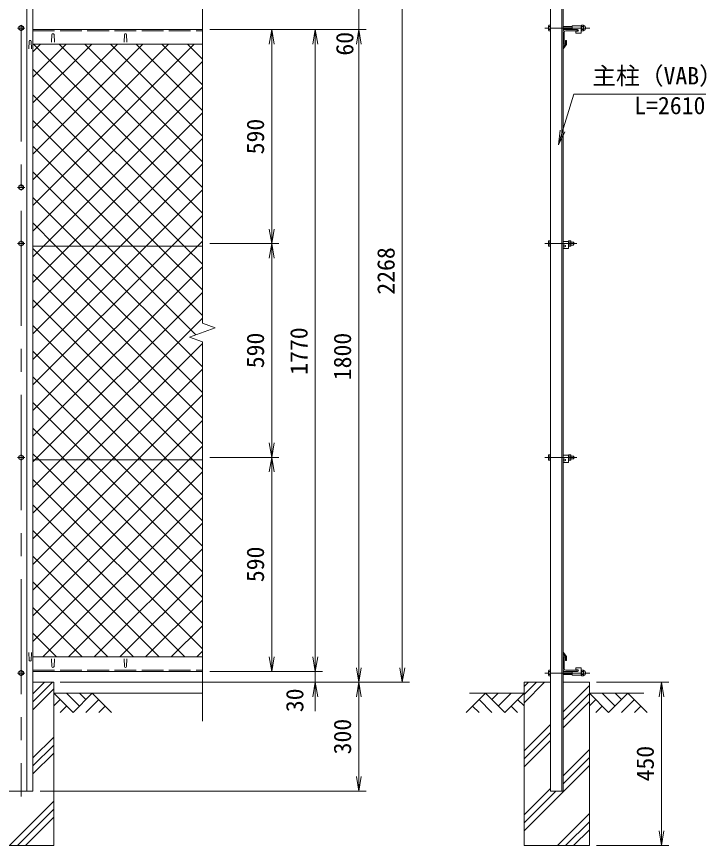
# Model space of a CAD drawing. Units: millimetres at full size. Extents: x -4200 to 4200, y -2970 to 2970.
# Drawn here: x -1532 to 370, y -562 to 1724 of the extents above; entities that cross this region are included whole.
import ezdxf
from ezdxf.enums import TextEntityAlignment as Align

# ---------------------------------------------------------------- set-up
doc = ezdxf.new("R2010")
doc.units = ezdxf.units.MM
doc.header["$LTSCALE"] = 10
doc.linetypes.add('DASHED', pattern=[7.5, 6, -1.5])
doc.linetypes.add('USER1', pattern=[50.8, 31.75, -6.35, 6.35, -6.35])
for name, color, linetype, lineweight in [('0-0_D-STR1', 1, 'Continuous', 18), ('0-1_D-BMK', 2, 'USER1', 13), ('0-2_D-STR-DIM', 7, 'Continuous', 13), ('0-3_D-STR3', 3, 'Continuous', 13), ('0-4_D-BGD', 7, 'Continuous', 18), ('0-5_D-STR4', 7, 'Continuous', 18), ('0-6_D-DCR-HCH', 7, 'Continuous', 13), ('0-7_D-STR-TXT', 7, 'Continuous', 13), ('0-8_0', 7, 'Continuous', 18), ('0-A_D-STR2', 7, 'Continuous', 13)]:
    doc.layers.add(name, color=color, linetype=linetype, lineweight=lineweight)
doc.styles.add('ＭＳ ゴシック', font='')
doc.styles.get('ＭＳ ゴシック').set_extended_font_data('MS Gothic')

# ---------------------------------------------------------------- blocks, each defined once
blk = doc.blocks.new('_Open')
at = {"layer": '0-8_0'}
blk.add_line((-10, 1.667), (0, 0), dxfattribs=at)
blk.add_lwpolyline([(-10, -1.667), (0, 0), (-10, 0)], dxfattribs=at)

msp = doc.modelspace()

# ---------------------------------------------------------------- linework, layer by layer
at = {"layer": '0-0_D-STR1'}
for p, q in [((-1503.9, -411.84), (-1503.9, 2156)), ((-1487.4, -411.84), (-1487.4, 2156)), ((-60.76, -411.84), (-60.76, 1755.92)), ((-28.76, -411.84), (-28.76, 1748.83)), ((-25.76, -411.84), (-25.76, 1748.16)), ((-1487.4, 1688.16), (-1019.9, 1688.16)), ((-1434.9, 1675.03), (-1435.65, 1653.53)), ((-1428.9, 1675.03), (-1428.15, 1653.53)), ((-1234.9, 1675.03), (-1235.65, 1653.53)), ((-1228.9, 1675.03), (-1228.15, 1653.53)), ((-25.76, 1683.16), (-25.76, 1648.16)), ((-22.76, 1680.66), (-22.76, 1650.16)), ((14.24, 1688.16), (-20.76, 1688.16)), ((12.24, 1685.16), (-18.26, 1685.16)), ((14.24, 1687.16), (14.24, 1688.16)), ((-1497.9, 1656.54), (-1498.65, 1635.04)), ((-1491.9, 1656.54), (-1491.15, 1635.04)), ((-1019.9, 1648.16), (-1487.4, 1648.16)), ((-18.76, 1648.66), (-25.76, 1639.61)), ((-24.76, 1648.16), (-25.76, 1648.16)), ((-15.76, 1647.54), (-25.76, 1635.04)), ((-18.76, 1658.54), (-15.76, 1658.54)), ((-18.76, 1658.54), (-18.76, 1648.66)), ((-15.76, 1658.54), (-15.76, 1647.54)), ((-25.76, 1639.61), (-25.76, 1635.04)), ((-1497.9, -51.5), (-1498.65, -30)), ((-1491.9, -51.5), (-1491.15, -30)), ((-1019.9, -41.84), (-1487.4, -41.84)), ((-15.76, -41.11), (-25.76, -28.61)), ((-25.76, -33.18), (-25.76, -28.61)), ((-18.76, -42.23), (-25.76, -33.18)), ((-24.76, -41.84), (-25.76, -41.84)), ((-25.76, -76.84), (-25.76, -41.84)), ((-22.76, -74.34), (-22.76, -43.84)), ((-18.76, -52.11), (-18.76, -42.23)), ((-15.76, -52.11), (-15.76, -41.11)), ((-1434.9, -68.71), (-1435.65, -47.21)), ((-1428.9, -68.71), (-1428.15, -47.21)), ((-1234.9, -68.71), (-1235.65, -47.21)), ((-1228.9, -68.71), (-1228.15, -47.21)), ((-18.76, -52.11), (-15.76, -52.11)), ((-1487.4, -81.84), (-1019.9, -81.84)), ((14.24, -81.84), (-20.76, -81.84)), ((12.24, -78.84), (-18.26, -78.84)), ((14.24, -80.84), (14.24, -81.84)), ((-1552.4, -411.84), (-1487.4, -411.84)), ((-25.76, -411.84), (-60.76, -411.84))]:
    msp.add_line(p, q, dxfattribs=at)
at = {"layer": '0-0_D-STR1', "linetype": 'DASHED'}
for p, q in [((-1487.4, 1685.16), (-1019.9, 1685.16)), ((-1487.4, -78.84), (-1019.9, -78.84))]:
    msp.add_line(p, q, dxfattribs=at)
at = {"layer": '0-0_D-STR1'}
for centre, radius, start, end in [((-1431.9, 1673.78), 3.25, 22.61986, 157.38014), ((-1231.9, 1673.78), 3.25, 22.61986, 157.38014), ((-20.76, 1683.16), 5, 90, 180), ((-18.26, 1680.66), 4.5, 90, 180), ((12.24, 1687.16), 2, 270, 0), ((-1494.9, 1655.29), 3.25, 22.61986, 157.38014), ((-24.76, 1650.16), 2, 270, 0), ((-24.76, -43.84), 2, 0, 90), ((-1494.9, -50.25), 3.25, 202.61986, 337.38014), ((-1431.9, -67.46), 3.25, 202.61986, 337.38014), ((-1231.9, -67.46), 3.25, 202.61986, 337.38014), ((-20.76, -76.84), 5, 180, 270), ((-18.26, -74.34), 4.5, 180, 270), ((12.24, -80.84), 2, 0, 90)]:
    msp.add_arc(centre, radius, start, end, dxfattribs=at)
at = {"layer": '0-1_D-BMK'}
for p, q in [((-1519.9, 2204.78), (-1519.9, -426.84)), ((-1509.9, 1692.66), (-1529.9, 1692.66)), ((48.47, 1692.66), (-75.76, 1692.66)), ((-1509.9, 1253.16), (-1529.9, 1253.16)), ((-1509.9, 1098.16), (-1529.9, 1098.16)), ((12.24, 1098.16), (-75.76, 1098.16)), ((-1509.9, 508.16), (-1529.9, 508.16)), ((12.24, 508.16), (-75.76, 508.16)), ((-1509.9, -86.34), (-1529.9, -86.34)), ((48.47, -86.34), (-75.76, -86.34))]:
    msp.add_line(p, q, dxfattribs=at)
at = {"layer": '0-2_D-STR-DIM'}
for p, q in [((-1019.9, 2170.74), (-1019.9, 878.81)), ((-468.85, 2156), (-468.85, -111.84)), ((-588.85, 1748.16), (-588.85, 1688.16)), ((-999.9, 1688.16), (-808.85, 1688.16)), ((-999.9, 1688.16), (-688.85, 1688.16)), ((-999.9, 1688.16), (-568.85, 1688.16)), ((-999.9, 1688.16), (-568.85, 1688.16)), ((-828.85, 1098.16), (-828.85, 1688.16)), ((-708.85, 1688.16), (-708.85, -81.84)), ((-588.85, 1688.16), (-588.85, -111.84)), ((-588.85, 1648.16), (-588.85, 1608.16)), ((-999.9, 1098.16), (-808.85, 1098.16)), ((-999.9, 1098.16), (-808.85, 1098.16)), ((-828.85, 1098.16), (-828.85, 508.16)), ((-984.66, 865.99), (-1019.9, 878.81)), ((-1055.14, 840.34), (-984.66, 865.99)), ((-1019.9, 827.51), (-1055.14, 840.34)), ((-1019.9, 827.51), (-1019.9, -219.14)), ((-999.9, 508.16), (-808.85, 508.16)), ((-999.9, 508.16), (-808.85, 508.16)), ((-828.85, -81.84), (-828.85, 508.16)), ((-708.85, -41.84), (-708.85, -1.84)), ((-999.9, -81.84), (-808.85, -81.84)), ((-999.9, -81.84), (-688.85, -81.84)), ((-999.9, -81.84), (-688.85, -81.84)), ((-708.85, -81.84), (-708.85, -111.84)), ((-1412.13, -111.84), (-568.85, -111.84)), ((-1409.9, -111.84), (-688.85, -111.84)), ((-1409.9, -111.84), (-568.85, -111.84)), ((-1409.9, -111.84), (-448.85, -111.84)), ((-588.85, -111.84), (-588.85, -411.84)), ((66.74, -111.84), (265.75, -111.84)), ((245.75, -561.84), (245.75, -111.84)), ((-708.85, -151.84), (-708.85, -191.84)), ((-1467.4, -411.84), (-568.85, -411.84)), ((66.74, -561.84), (265.75, -561.84))]:
    msp.add_line(p, q, dxfattribs=at)
at = {"layer": '0-3_D-STR3'}
for p, q in [((-1519.9, 1700.17), (-1526.4, 1696.41)), ((-1526.4, 1696.41), (-1526.4, 1688.91)), ((-1513.4, 1696.41), (-1519.9, 1700.17)), ((-1513.4, 1688.91), (-1513.4, 1696.41)), ((-66.06, 1698.96), (-65.36, 1700.17)), ((-66.06, 1698.96), (-66.06, 1686.36)), ((-60.76, 1700.17), (-65.36, 1700.17)), ((-60.76, 1696.41), (-65.36, 1696.41)), ((-60.76, 1700.17), (-60.76, 1685.16)), ((-25.76, 1696.66), (-0.51, 1696.66)), ((-25.76, 1695.91), (-0.51, 1695.91)), ((-0.51, 1698.66), (-0.51, 1688.16)), ((24.49, 1698.66), (-0.51, 1698.66)), ((24.49, 1698.9), (24.49, 1686.55)), ((24.49, 1698.9), (24.49, 1686.55)), ((24.49, 1698.66), (24.49, 1678.66)), ((25.49, 1700.76), (29.99, 1700.76)), ((29.99, 1696.71), (25.49, 1696.71)), ((30.99, 1698.9), (30.99, 1686.55)), ((30.99, 1698.9), (30.99, 1686.55)), ((-1526.4, 1688.91), (-1519.9, 1685.16)), ((-1519.9, 1685.16), (-1513.4, 1688.91)), ((-66.06, 1686.36), (-65.36, 1685.16)), ((-60.76, 1688.91), (-65.36, 1688.91)), ((-60.76, 1685.16), (-65.36, 1685.16)), ((-25.76, 1689.41), (-0.51, 1689.41)), ((-25.76, 1688.66), (-0.51, 1688.66)), ((14.24, 1688.16), (-0.51, 1688.16)), ((9.49, 1683.66), (9.49, 1678.66)), ((14.24, 1683.66), (9.49, 1683.66)), ((24.49, 1678.66), (9.49, 1678.66)), ((29.99, 1688.61), (25.49, 1688.61)), ((25.49, 1684.56), (29.99, 1684.56)), ((-1519.9, 1105.67), (-1526.4, 1101.91)), ((-1526.4, 1101.91), (-1526.4, 1094.41)), ((-1513.4, 1101.91), (-1519.9, 1105.67)), ((-1513.4, 1094.41), (-1513.4, 1101.91)), ((-66.06, 1104.46), (-65.36, 1105.67)), ((-66.06, 1104.46), (-66.06, 1091.86)), ((-60.76, 1105.67), (-65.36, 1105.67)), ((-60.76, 1101.91), (-65.36, 1101.91)), ((-60.76, 1105.67), (-60.76, 1090.66)), ((-10.76, 1104.16), (-25.76, 1104.16)), ((-10.76, 1105.67), (-4.98, 1105.67)), ((-10.76, 1090.66), (-10.76, 1105.67)), ((-10.76, 1104.16), (-10.76, 1084.16)), ((-10.76, 1101.91), (-4.98, 1101.91)), ((-4.98, 1105.67), (-4.26, 1104.41)), ((-4.26, 1091.91), (-4.26, 1104.41)), ((-4.26, 1102.16), (3.04, 1102.16)), ((3.04, 1102.16), (4.24, 1100.96)), ((3.04, 1102.16), (3.04, 1094.16)), ((4.24, 1100.96), (4.24, 1095.36)), ((-1526.4, 1094.41), (-1519.9, 1090.66)), ((-1519.9, 1090.66), (-1513.4, 1094.41)), ((-1019.9, 1091.41), (-1487.4, 1091.41)), ((-66.06, 1091.86), (-65.36, 1090.66)), ((-60.76, 1094.41), (-65.36, 1094.41)), ((-60.76, 1090.66), (-65.36, 1090.66)), ((-21.01, 1093.66), (-25.76, 1093.66)), ((-25.76, 1089.16), (-25.76, 1084.16)), ((-21.01, 1089.16), (-25.76, 1089.16)), ((-10.76, 1084.16), (-25.76, 1084.16)), ((-10.76, 1094.41), (-4.98, 1094.41)), ((-10.76, 1090.66), (-4.98, 1090.66)), ((-4.98, 1090.66), (-4.26, 1091.91)), ((-4.26, 1094.16), (3.04, 1094.16)), ((3.04, 1094.16), (4.24, 1095.36)), ((-66.06, 514.46), (-65.36, 515.67)), ((-66.06, 514.46), (-66.06, 501.86)), ((-60.76, 515.67), (-65.36, 515.67)), ((-60.76, 511.91), (-65.36, 511.91)), ((-60.76, 504.41), (-65.36, 504.41)), ((-60.76, 515.67), (-60.76, 500.66)), ((-10.76, 514.16), (-25.76, 514.16)), ((-21.01, 503.66), (-25.76, 503.66)), ((-10.76, 500.66), (-10.76, 515.67)), ((-10.76, 514.16), (-10.76, 494.16)), ((-10.76, 511.91), (-4.98, 511.91)), ((-10.76, 504.41), (-4.98, 504.41)), ((-4.26, 501.91), (-4.26, 514.41)), ((-4.26, 512.16), (3.04, 512.16)), ((-4.26, 504.16), (3.04, 504.16)), ((3.04, 512.16), (4.24, 510.96)), ((4.24, 510.96), (4.24, 505.36)), ((-1019.9, 501.41), (-1487.4, 501.41)), ((-66.06, 501.86), (-65.36, 500.66)), ((-60.76, 500.66), (-65.36, 500.66)), ((-21.01, 499.16), (-25.76, 499.16)), ((-25.76, 499.16), (-25.76, 494.16)), ((-10.76, 494.16), (-25.76, 494.16)), ((-66.06, -80.04), (-65.36, -78.83)), ((-66.06, -92.64), (-66.06, -80.04)), ((-60.76, -78.83), (-65.36, -78.83)), ((-60.76, -82.59), (-65.36, -82.59)), ((-60.76, -90.09), (-65.36, -90.09)), ((-60.76, -93.84), (-60.76, -78.83)), ((-25.76, -82.34), (-0.51, -82.34)), ((-25.76, -83.09), (-0.51, -83.09)), ((-25.76, -89.59), (-0.51, -89.59)), ((-25.76, -90.34), (-0.51, -90.34)), ((14.24, -81.84), (-0.51, -81.84)), ((-0.51, -92.34), (-0.51, -81.84)), ((24.49, -72.34), (9.49, -72.34)), ((9.49, -77.34), (9.49, -72.34)), ((14.24, -77.34), (9.49, -77.34)), ((24.49, -92.34), (24.49, -72.34)), ((24.49, -92.57), (24.49, -80.23)), ((24.49, -92.57), (24.49, -80.23)), ((25.49, -78.24), (29.99, -78.24)), ((29.99, -82.29), (25.49, -82.29)), ((29.99, -90.39), (25.49, -90.39)), ((30.99, -92.57), (30.99, -80.23)), ((30.99, -92.57), (30.99, -80.23)), ((-66.06, -92.64), (-65.36, -93.84)), ((-60.76, -93.84), (-65.36, -93.84)), ((24.49, -92.34), (-0.51, -92.34)), ((25.49, -94.44), (29.99, -94.44))]:
    msp.add_line(p, q, dxfattribs=at)
for points in [[(-1513.4, 1256.91), (-1519.9, 1260.67), (-1526.4, 1256.91), (-1526.4, 1249.41), (-1519.9, 1245.66), (-1513.4, 1249.41)], [(-1513.4, 511.91), (-1519.9, 515.67), (-1526.4, 511.91), (-1526.4, 504.41), (-1519.9, 500.66), (-1513.4, 504.41)], [(-1513.4, -90.09), (-1519.9, -93.84), (-1526.4, -90.09), (-1526.4, -82.59), (-1519.9, -78.83), (-1513.4, -82.59)]]:
    msp.add_lwpolyline(points, close=True, dxfattribs=at)
for points in [[(-10.76, 515.67), (-4.98, 515.67), (-4.26, 514.41)], [(3.04, 512.16), (3.04, 504.16), (4.24, 505.36)], [(-10.76, 500.66), (-4.98, 500.66), (-4.26, 501.91)]]:
    msp.add_lwpolyline(points, dxfattribs=at)
for centre in [(-1519.9, 1692.66), (-1519.9, 1253.16), (-1519.9, 1098.16), (-1519.9, 508.16), (-1519.9, -86.34)]:
    msp.add_circle(centre, 6.25, dxfattribs=at)
for centre, radius, start, end in [((-53.53, 1692.66), 12.42, 162.4121, 197.5879), ((-62.62, 1698.29), 3.32, 145.61585, 214.38415), ((27.03, 1698.74), 2.54, 127.21089, 232.78911), ((33.19, 1692.66), 8.7, 152.26063, 207.73937), ((28.45, 1698.74), 2.54, 307.21089, 52.78911), ((22.29, 1692.66), 8.7, 332.26063, 27.73937), ((31.36, 1699.61), 0.5, 189.83916, 262.83194), ((30.49, 1692.66), 6.5, 277.16806, 82.83194), ((-62.62, 1687.03), 3.32, 145.61585, 214.38415), ((14.24, 1685.91), 2.25, 270, 90), ((27.04, 1686.59), 2.55, 127.42505, 232.57495), ((28.44, 1686.59), 2.55, 307.42505, 52.57495), ((31.36, 1685.72), 0.5, 97.16806, 163.42019), ((-53.53, 1098.16), 12.42, 162.4121, 197.5879), ((-62.62, 1103.79), 3.32, 145.61585, 214.38415), ((-7.73, 1103.79), 3.32, 325.61586, 34.38414), ((-16.82, 1098.16), 12.42, 342.4121, 17.5879), ((-62.62, 1092.53), 3.32, 145.61585, 214.38415), ((-21.01, 1091.41), 2.25, 270, 90), ((-7.73, 1092.53), 3.32, 325.61585, 34.38416), ((-53.53, 508.16), 12.42, 162.4121, 197.5879), ((-62.62, 513.79), 3.32, 145.61585, 214.38415), ((-62.62, 502.53), 3.32, 145.61585, 214.38415), ((-21.01, 501.41), 2.25, 270, 90), ((-7.73, 513.79), 3.32, 325.61586, 34.38414), ((-7.73, 502.53), 3.32, 325.61585, 34.38416), ((-16.82, 508.16), 12.42, 342.4121, 17.5879), ((-53.53, -86.34), 12.42, 162.4121, 197.5879), ((-62.62, -80.71), 3.32, 145.61585, 214.38415), ((-62.62, -91.97), 3.32, 145.61585, 214.38415), ((14.24, -79.59), 2.25, 270, 90), ((27.04, -80.26), 2.55, 127.42505, 232.57495), ((33.19, -86.34), 8.7, 152.26063, 207.73937), ((27.03, -92.41), 2.54, 127.21089, 232.78911), ((28.44, -80.26), 2.55, 307.42505, 52.57495), ((22.29, -86.34), 8.7, 332.26063, 27.73937), ((28.45, -92.41), 2.54, 307.21089, 52.78911), ((31.36, -79.39), 0.5, 196.57981, 262.83194), ((30.49, -86.34), 6.5, 277.16806, 82.83194), ((31.36, -93.28), 0.5, 97.16806, 170.16084)]:
    msp.add_arc(centre, radius, start, end, dxfattribs=at)
at = {"layer": '0-4_D-BGD'}
for p, q in [((-1429.9, -141.84), (-1019.9, -141.84)), ((-283.26, -141.84), (-133.26, -141.84)), ((196.74, -141.84), (46.74, -141.84))]:
    msp.add_line(p, q, dxfattribs=at)
at = {"layer": '0-5_D-STR4'}
for p, q in [((-1429.9, -111.84), (-1487.4, -111.84)), ((-1429.9, -111.84), (-1429.9, -561.84)), ((-133.26, -111.84), (-133.26, -561.84)), ((-60.76, -111.84), (-133.26, -111.84)), ((46.74, -111.84), (-25.76, -111.84)), ((46.74, -111.84), (46.74, -561.84)), ((-1429.9, -561.84), (-1609.9, -561.84)), ((46.74, -561.84), (-133.26, -561.84))]:
    msp.add_line(p, q, dxfattribs=at)
at = {"layer": '0-6_D-DCR-HCH'}
for p, q in [((-1487.4, -165.8), (-1433.43, -111.84)), ((-1487.4, -143.71), (-1455.53, -111.84)), ((-133.26, -168.11), (-76.99, -111.84)), ((-133.26, -146.01), (-99.08, -111.84)), ((-133.26, -123.92), (-121.18, -111.84)), ((-1487.4, -187.9), (-1429.9, -130.4)), ((-25.76, -193.19), (46.74, -120.69)), ((-1376.69, -195.05), (-1429.9, -141.84)), ((-1412.16, -159.58), (-1429.9, -177.23)), ((-1358.95, -177.31), (-1394.42, -141.84)), ((-1323.47, -141.84), (-1376.69, -195.05)), ((-1341.12, -159.67), (-1358.95, -141.84)), ((-1305.74, -159.58), (-1341.37, -195.05)), ((-1323.47, -141.84), (-1270.26, -195.05)), ((-239.68, -141.84), (-292.9, -195.05)), ((-257.42, -159.58), (-221.78, -195.05)), ((-239.68, -141.84), (-186.47, -195.05)), ((-221.95, -159.58), (-204.21, -141.84)), ((-204.21, -177.31), (-168.73, -141.84)), ((-186.47, -195.05), (-133.26, -141.84)), ((-151, -159.58), (-133.26, -177.23)), ((-25.76, -215.29), (46.74, -142.79)), ((99.95, -195.05), (46.74, -141.84)), ((64.48, -159.58), (46.74, -177.23)), ((117.69, -177.31), (82.21, -141.84)), ((153.16, -141.84), (99.95, -195.05)), ((135.52, -159.67), (117.69, -141.84)), ((170.9, -159.58), (135.26, -195.05)), ((153.16, -141.84), (206.38, -195.05)), ((-1394.42, -177.31), (-1412.24, -195.05)), ((-1288, -177.31), (-1305.82, -195.05)), ((-275.16, -177.31), (-257.34, -195.05)), ((-168.73, -177.31), (-150.92, -195.05)), ((-25.76, -237.39), (46.74, -164.89)), ((82.21, -177.31), (64.4, -195.05)), ((188.64, -177.31), (170.82, -195.05)), ((-133.26, -300.69), (-60.76, -228.19)), ((-133.26, -322.79), (-60.76, -250.29)), ((-1487.4, -320.48), (-1429.9, -262.98)), ((-133.26, -344.89), (-60.76, -272.39)), ((-1487.4, -342.58), (-1429.9, -285.08)), ((-1487.4, -364.68), (-1429.9, -307.18)), ((-25.76, -369.97), (46.74, -297.47)), ((-25.76, -392.07), (46.74, -319.57)), ((-133.26, -521.66), (46.74, -341.66)), ((-133.26, -477.47), (-60.76, -404.97)), ((-133.26, -499.57), (-45.53, -411.84)), ((-1551.98, -561.84), (-1429.9, -439.76)), ((-1529.88, -561.84), (-1429.9, -461.86)), ((-40.85, -561.84), (46.74, -474.25)), ((-1507.78, -561.84), (-1429.9, -483.95)), ((-18.75, -561.84), (46.74, -496.34)), ((3.34, -561.84), (46.74, -518.44))]:
    msp.add_line(p, q, dxfattribs=at)
at = {"layer": '0-7_D-STR-TXT'}
msp.add_lwpolyline([(367.52, 1509.88), (3.65, 1509.88), (-38.04, 1372.22)], dxfattribs=at)
at = {"layer": '0-A_D-STR2'}
for p, q in [((-1487.4, 1627.38), (-1466.62, 1648.16)), ((-1487.4, 1556.67), (-1395.9, 1648.16)), ((-1487.4, 1485.96), (-1325.19, 1648.16)), ((-1487.4, 1415.25), (-1254.48, 1648.16)), ((-1487.4, 1344.54), (-1183.77, 1648.16)), ((-1487.4, 1273.83), (-1113.06, 1648.16)), ((-1487.4, 1203.12), (-1042.35, 1648.16)), ((-1019.9, 1182.39), (-1485.67, 1648.16)), ((-1019.9, 1253.1), (-1414.95, 1648.16)), ((-1019.9, 1323.81), (-1344.24, 1648.16)), ((-1019.9, 1394.53), (-1273.53, 1648.16)), ((-1019.9, 1465.24), (-1202.82, 1648.16)), ((-1019.9, 1535.95), (-1132.11, 1648.16)), ((-1019.9, 1606.66), (-1061.4, 1648.16)), ((-1487.4, 1132.4), (-1019.9, 1599.9)), ((-1019.9, 1111.68), (-1487.4, 1579.18)), ((-1457.68, 1091.41), (-1019.9, 1529.19)), ((-1070.34, 1091.41), (-1487.4, 1508.47)), ((-1386.97, 1091.41), (-1019.9, 1458.48)), ((-1141.05, 1091.41), (-1487.4, 1437.76)), ((-1316.26, 1091.41), (-1019.9, 1387.77)), ((-1245.55, 1091.41), (-1019.9, 1317.06)), ((-1174.84, 1091.41), (-1019.9, 1246.35)), ((-1353.18, 1091.41), (-1487.4, 1225.63)), ((-1104.13, 1091.41), (-1019.9, 1175.64)), ((-1423.89, 1091.41), (-1487.4, 1154.92)), ((-1033.42, 1091.41), (-1019.9, 1104.93)), ((-1487.4, 1061.69), (-1457.68, 1091.41)), ((-1487.4, 990.98), (-1386.97, 1091.41)), ((-1487.4, 920.27), (-1316.26, 1091.41)), ((-1487.4, 849.56), (-1245.55, 1091.41)), ((-1487.4, 778.85), (-1174.84, 1091.41)), ((-1487.4, 708.14), (-1104.13, 1091.41)), ((-1487.4, 637.43), (-1033.42, 1091.41)), ((-1019.9, 616.71), (-1487.4, 1084.21)), ((-1019.9, 687.42), (-1423.89, 1091.41)), ((-1019.9, 758.13), (-1353.18, 1091.41)), ((-1019.9, 970.26), (-1141.05, 1091.41)), ((-1019.9, 1040.97), (-1070.34, 1091.41)), ((-1487.4, 566.72), (-1019.9, 1034.22)), ((-1019.9, 546), (-1487.4, 1013.5)), ((-1481.99, 501.41), (-1019.9, 963.51)), ((-1046.02, 501.41), (-1487.4, 942.79)), ((-1411.28, 501.41), (-1019.9, 892.8)), ((-1116.73, 501.41), (-1487.4, 872.08)), ((-985.89, 865.54), (-987.29, 866.95)), ((-1187.44, 501.41), (-1487.4, 801.36)), ((-1340.57, 501.41), (-1019.9, 822.09)), ((-1269.86, 501.41), (-1019.9, 751.38)), ((-1258.15, 501.41), (-1487.4, 730.65)), ((-1199.15, 501.41), (-1019.9, 680.67)), ((-1328.87, 501.41), (-1487.4, 659.94)), ((-1128.44, 501.41), (-1019.9, 609.95)), ((-1399.58, 501.41), (-1487.4, 589.23)), ((-1057.73, 501.41), (-1019.9, 539.24)), ((-1470.29, 501.41), (-1487.4, 518.52)), ((-1487.4, 496.01), (-1481.99, 501.41)), ((-1487.4, 425.3), (-1411.28, 501.41)), ((-1487.4, 354.59), (-1340.57, 501.41)), ((-1487.4, 283.88), (-1269.86, 501.41)), ((-1487.4, 213.17), (-1199.15, 501.41)), ((-1487.4, 142.45), (-1128.44, 501.41)), ((-1487.4, 71.74), (-1057.73, 501.41)), ((-1019.9, 51.02), (-1470.29, 501.41)), ((-1019.9, 121.73), (-1399.58, 501.41)), ((-1019.9, 192.44), (-1328.87, 501.41)), ((-1019.9, 263.15), (-1258.15, 501.41)), ((-1019.9, 333.86), (-1187.44, 501.41)), ((-1019.9, 404.58), (-1116.73, 501.41)), ((-1019.9, 475.29), (-1046.02, 501.41)), ((-1487.4, 1.03), (-1019.9, 468.53)), ((-1019.9, -19.69), (-1487.4, 447.81)), ((-1459.56, -41.84), (-1019.9, 397.82)), ((-1068.46, -41.84), (-1487.4, 377.1)), ((-1388.85, -41.84), (-1019.9, 327.11)), ((-1139.17, -41.84), (-1487.4, 306.39)), ((-1318.14, -41.84), (-1019.9, 256.4)), ((-1209.88, -41.84), (-1487.4, 235.68)), ((-1247.43, -41.84), (-1019.9, 185.69)), ((-1280.59, -41.84), (-1487.4, 164.97)), ((-1176.72, -41.84), (-1019.9, 114.98)), ((-1351.3, -41.84), (-1487.4, 94.26)), ((-1422.01, -41.84), (-1487.4, 23.55)), ((-1106.01, -41.84), (-1019.9, 44.27)), ((-1035.3, -41.84), (-1019.9, -26.44))]:
    msp.add_line(p, q, dxfattribs=at)
for points in [[(-1019.9, 899.55), (-1211.76, 1091.41), (-1487.4, 1367.05)], [(-1037.73, 846.67), (-1282.47, 1091.41), (-1487.4, 1296.34)]]:
    msp.add_lwpolyline(points, dxfattribs=at)

# ---------------------------------------------------------------- block references
at = {"layer": '0-2_D-STR-DIM', "xscale": 4, "yscale": 4}
for p, rotation in [((-828.85, 1688.16), 90), ((-708.85, 1688.16), 90), ((-588.85, 1688.16), 90), ((-588.85, 1688.16), 90), ((-828.85, 1098.16), 270), ((-828.85, 1098.16), 90), ((-828.85, 508.16), 270), ((-828.85, 508.16), 90), ((-828.85, -81.84), 270), ((-708.85, -81.84), 270), ((-708.85, -81.84), 270), ((-588.85, -111.84), 270), ((-468.85, -111.84), 270), ((-708.85, -111.84), 90), ((-588.85, -111.84), 90), ((245.75, -111.84), 90), ((-588.85, -411.84), 270), ((245.75, -561.84), 270)]:
    msp.add_blockref('_Open', p, dxfattribs=dict(at, rotation=rotation))
at = {"layer": '0-7_D-STR-TXT', "xscale": 4, "yscale": 4, "rotation": 253.14944}
msp.add_blockref('_Open', (-38.62, 1370.31), dxfattribs=at)

# ---------------------------------------------------------------- texts
at = {"layer": '0-2_D-STR-DIM', "style": 'ＭＳ ゴシック'}
for s, p in [('60', (-589.3, 1616.54)), ('590', (-835.6, 1344.27)), ('2268', (-475.6, 957.19)), ('590', (-835.6, 754.27)), ('1770', (-715.6, 736.24)), ('1800', (-595.6, 721.24)), ('590', (-835.6, 164.27)), ('30', (-727.12, -194.27)), ('300', (-595.6, -310.73)), ('450', (239, -385.34))]:
    msp.add_text(s, height=48.09, rotation=90, dxfattribs=at).set_placement(p, align=Align.BOTTOM_LEFT)
at = {"layer": '0-7_D-STR-TXT', "style": 'ＭＳ ゴシック'}
for s, p in [('主柱（VAB）', (54.58, 1522.47)), ('L=2610', (170.45, 1440.55))]:
    msp.add_text(s, height=48.09, dxfattribs=at).set_placement(p, align=Align.BOTTOM_LEFT)

doc.saveas('drawing.dxf')
